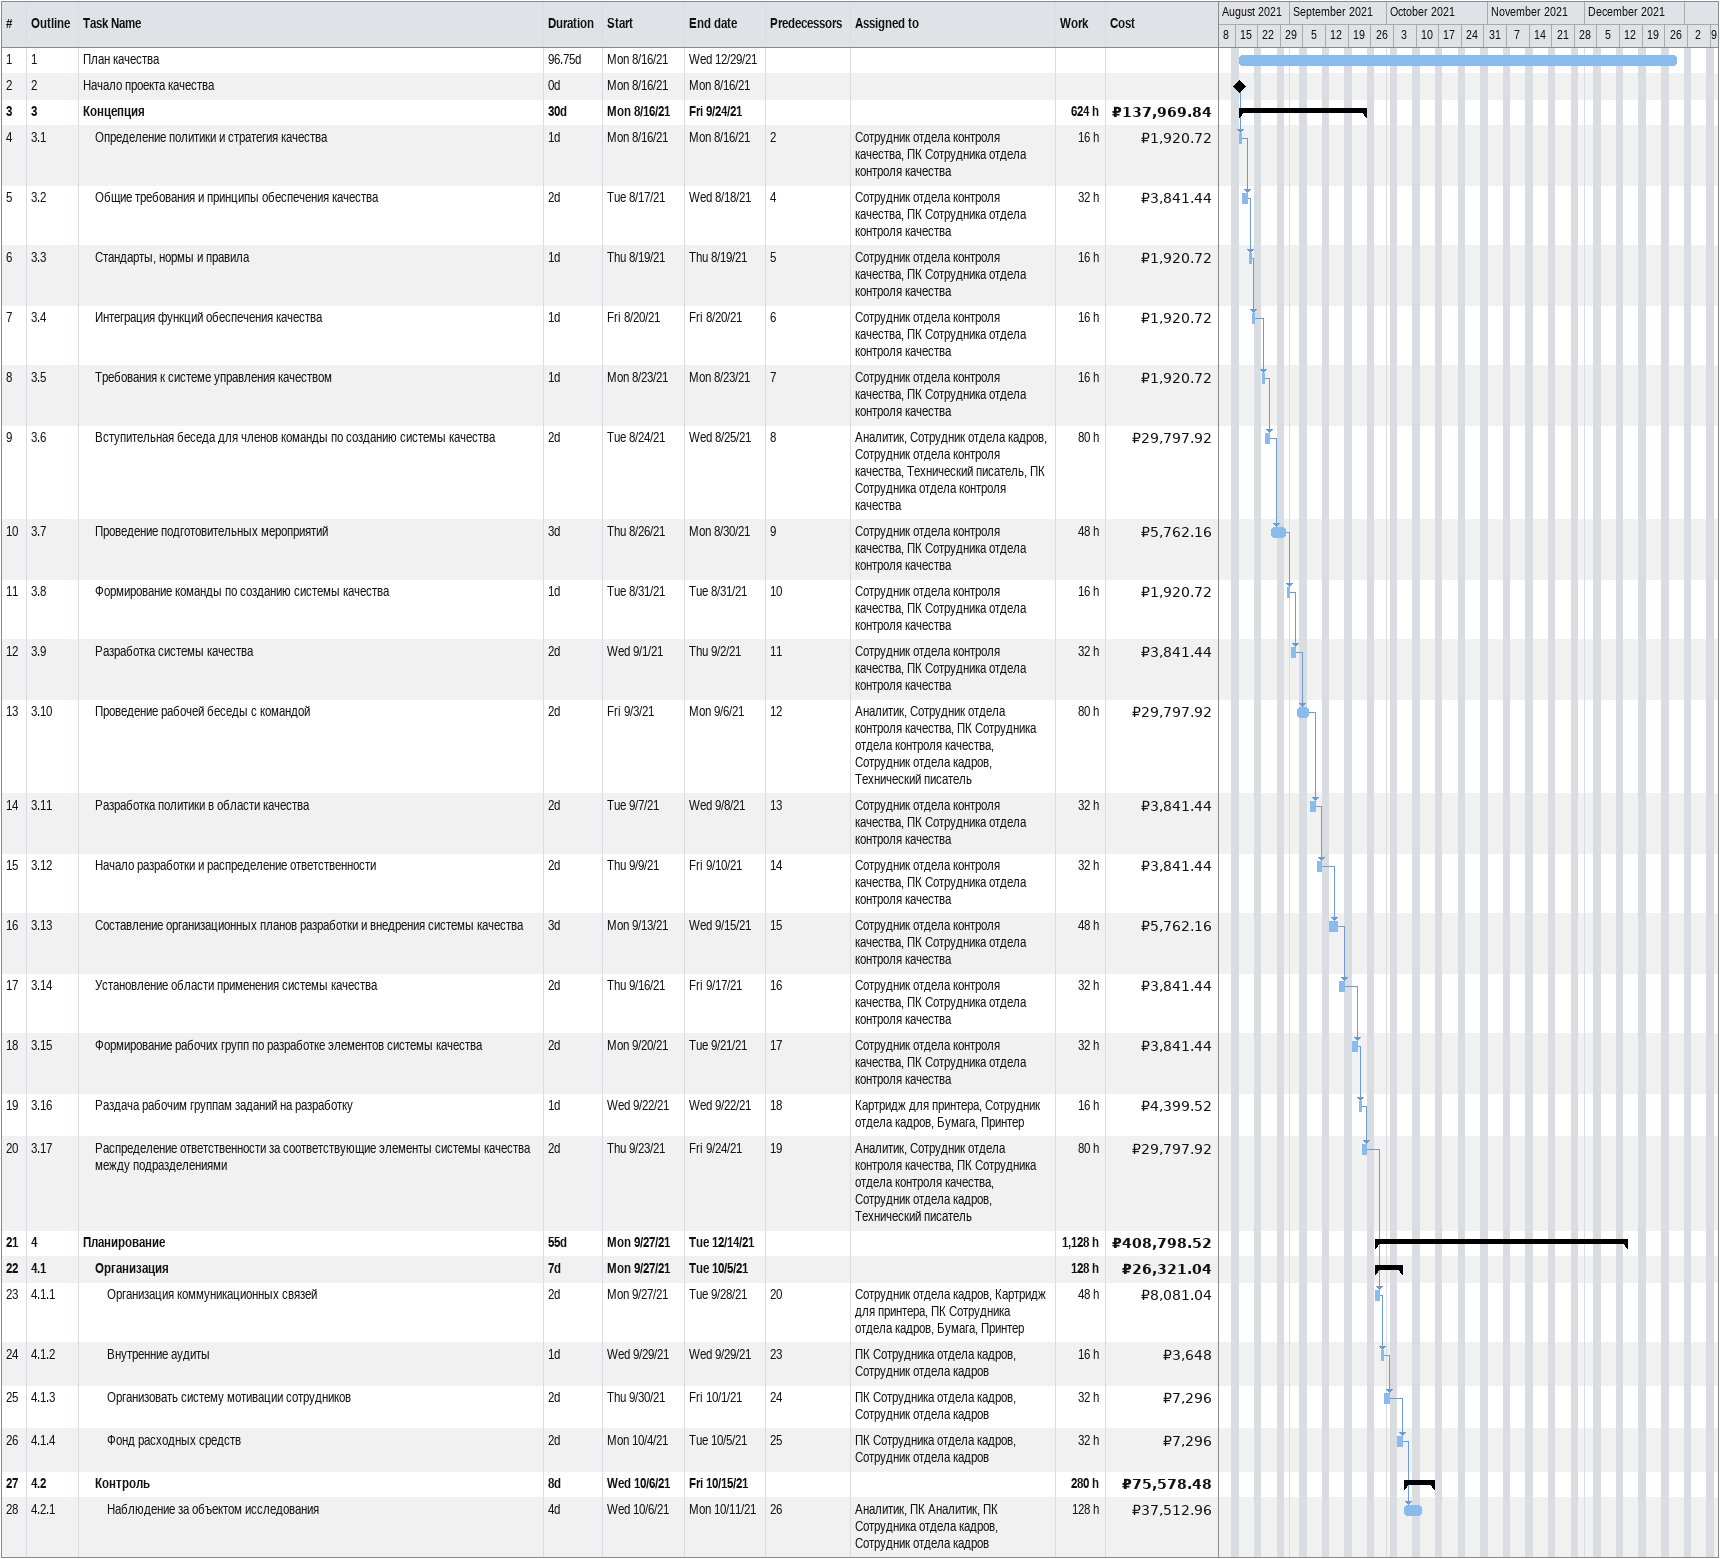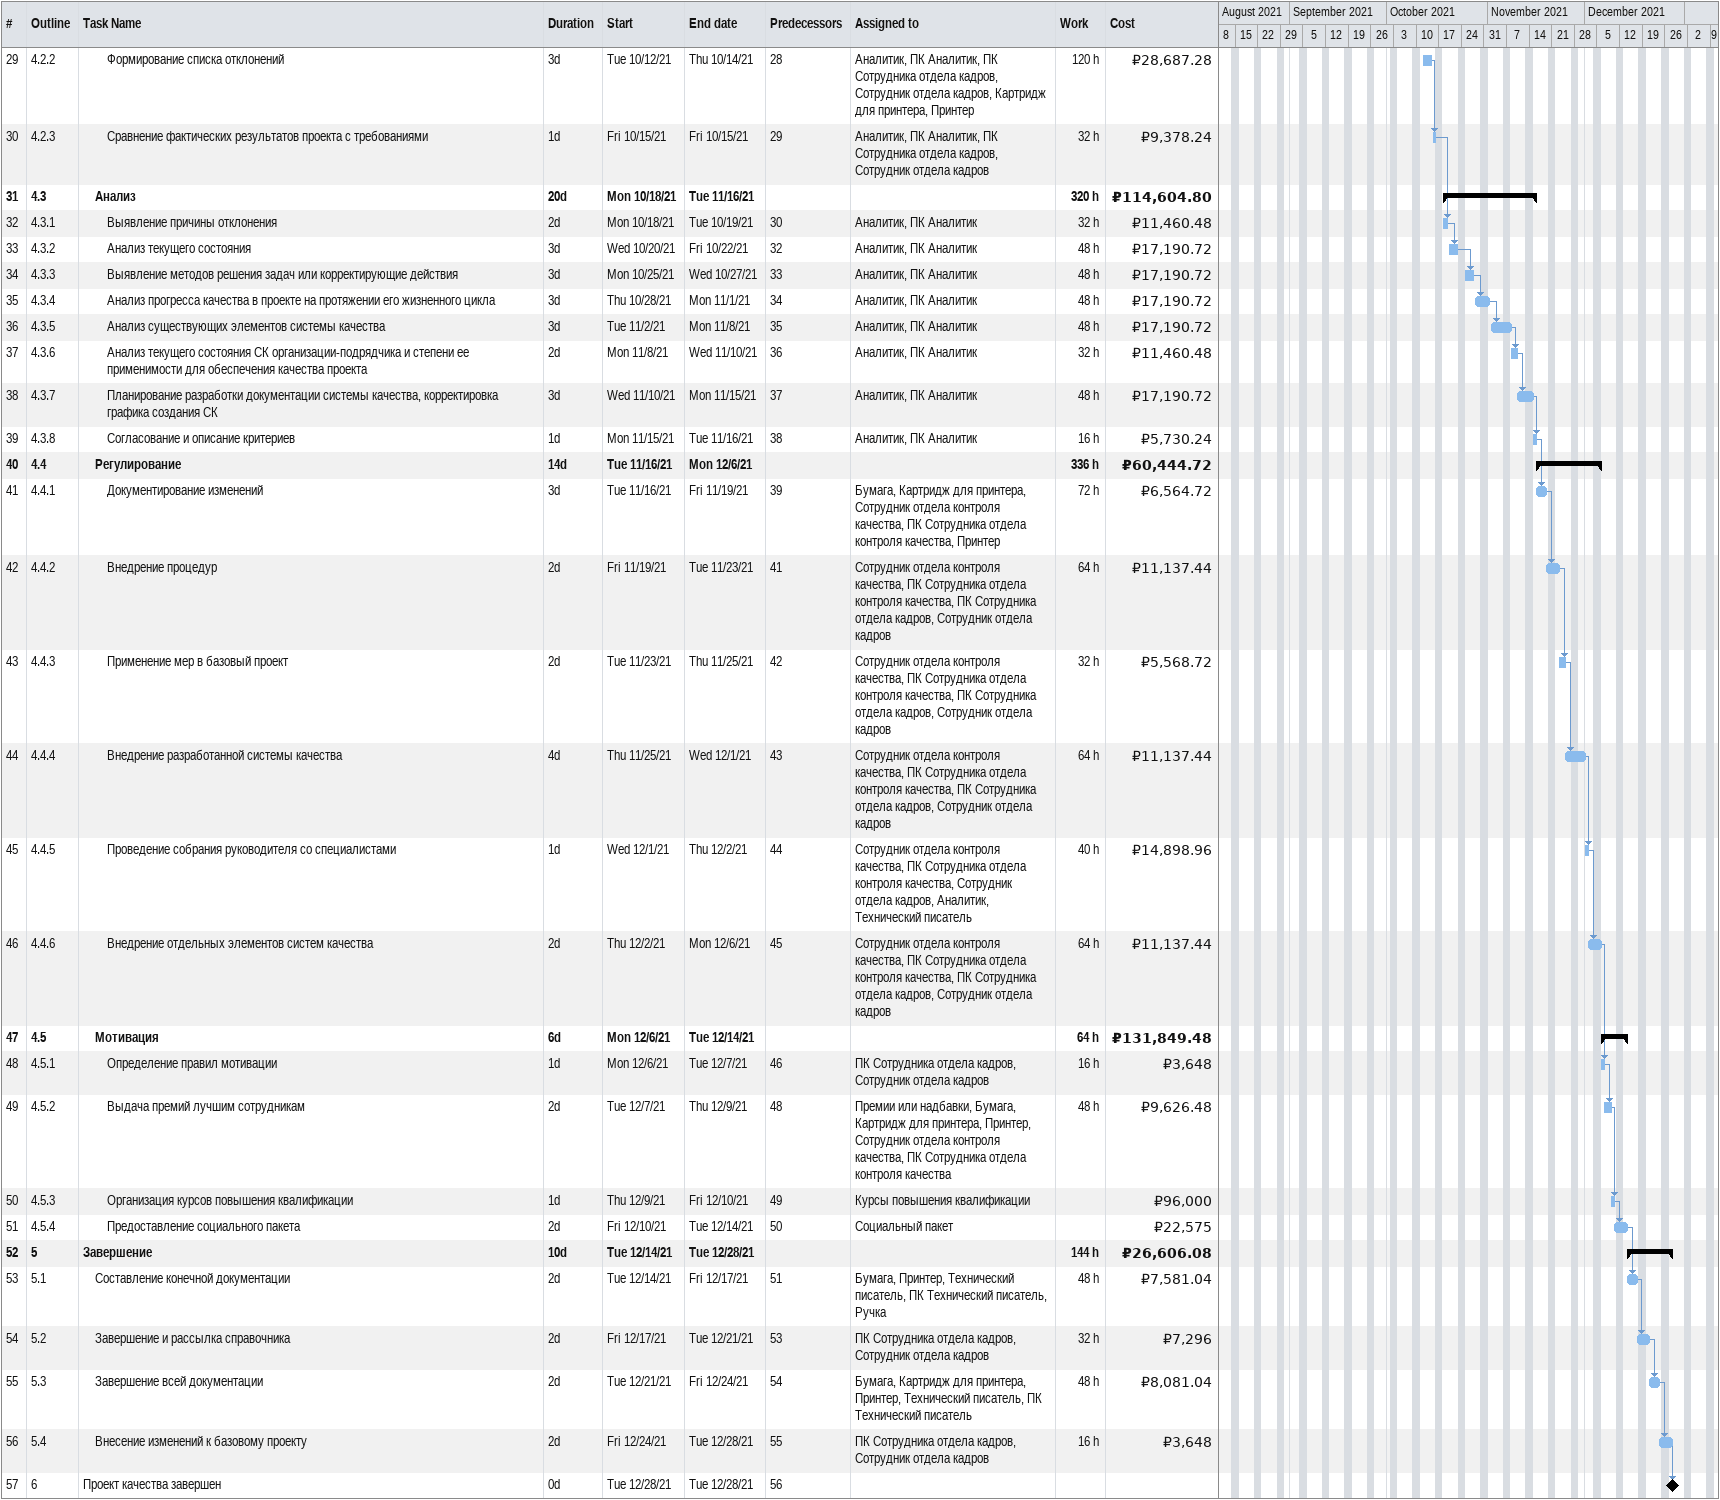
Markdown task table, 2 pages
| ID | WBS | Task | Duration | Start | Finish | Predecessors | Resources | Work (h) | Cost (₽) |
|---|---|---|---|---|---|---|---|---|---|
| 1 | 1 | План качества | 96.75d | 2021-08-16 | 2021-12-29 |  |  |  |  |
| 2 | 2 | Начало проекта качества | 0d | 2021-08-16 | 2021-08-16 |  |  |  |  |
| 3 | 3 | **Концепция** | 30d | 2021-08-16 | 2021-09-24 |  |  | 624 | 137969.84 |
| 4 | 3.1 | Определение политики и стратегия качества | 1d | 2021-08-16 | 2021-08-16 | 2 | Сотрудник отдела контроля качества, ПК Сотрудника отдела контроля качества | 16 | 1920.72 |
| 5 | 3.2 | Общие требования и принципы обеспечения качества | 2d | 2021-08-17 | 2021-08-18 | 4 | Сотрудник отдела контроля качества, ПК Сотрудника отдела контроля качества | 32 | 3841.44 |
| 6 | 3.3 | Стандарты, нормы и правила | 1d | 2021-08-19 | 2021-08-19 | 5 | Сотрудник отдела контроля качества, ПК Сотрудника отдела контроля качества | 16 | 1920.72 |
| 7 | 3.4 | Интеграция функций обеспечения качества | 1d | 2021-08-20 | 2021-08-20 | 6 | Сотрудник отдела контроля качества, ПК Сотрудника отдела контроля качества | 16 | 1920.72 |
| 8 | 3.5 | Требования к системе управления качеством | 1d | 2021-08-23 | 2021-08-23 | 7 | Сотрудник отдела контроля качества, ПК Сотрудника отдела контроля качества | 16 | 1920.72 |
| 9 | 3.6 | Вступительная беседа для членов команды по созданию системы качества | 2d | 2021-08-24 | 2021-08-25 | 8 | Аналитик, Сотрудник отдела кадров, Сотрудник отдела контроля качества, Технический писатель, ПК Сотрудника отдела контроля качества | 80 | 29797.92 |
| 10 | 3.7 | Проведение подготовительных мероприятий | 3d | 2021-08-26 | 2021-08-30 | 9 | Сотрудник отдела контроля качества, ПК Сотрудника отдела контроля качества | 48 | 5762.16 |
| 11 | 3.8 | Формирование команды по созданию системы качества | 1d | 2021-08-31 | 2021-08-31 | 10 | Сотрудник отдела контроля качества, ПК Сотрудника отдела контроля качества | 16 | 1920.72 |
| 12 | 3.9 | Разработка системы качества | 2d | 2021-09-01 | 2021-09-02 | 11 | Сотрудник отдела контроля качества, ПК Сотрудника отдела контроля качества | 32 | 3841.44 |
| 13 | 3.10 | Проведение рабочей беседы с командой | 2d | 2021-09-03 | 2021-09-06 | 12 | Аналитик, Сотрудник отдела контроля качества, ПК Сотрудника отдела контроля качества, Сотрудник отдела кадров, Технический писатель | 80 | 29797.92 |
| 14 | 3.11 | Разработка политики в области качества | 2d | 2021-09-07 | 2021-09-08 | 13 | Сотрудник отдела контроля качества, ПК Сотрудника отдела контроля качества | 32 | 3841.44 |
| 15 | 3.12 | Начало разработки и распределение ответственности | 2d | 2021-09-09 | 2021-09-10 | 14 | Сотрудник отдела контроля качества, ПК Сотрудника отдела контроля качества | 32 | 3841.44 |
| 16 | 3.13 | Составление организационных планов разработки и внедрения системы качества | 3d | 2021-09-13 | 2021-09-15 | 15 | Сотрудник отдела контроля качества, ПК Сотрудника отдела контроля качества | 48 | 5762.16 |
| 17 | 3.14 | Установление области применения системы качества | 2d | 2021-09-16 | 2021-09-17 | 16 | Сотрудник отдела контроля качества, ПК Сотрудника отдела контроля качества | 32 | 3841.44 |
| 18 | 3.15 | Формирование рабочих групп по разработке элементов системы качества | 2d | 2021-09-20 | 2021-09-21 | 17 | Сотрудник отдела контроля качества, ПК Сотрудника отдела контроля качества | 32 | 3841.44 |
| 19 | 3.16 | Раздача рабочим группам заданий на разработку | 1d | 2021-09-22 | 2021-09-22 | 18 | Картридж для принтера, Сотрудник отдела кадров, Бумага, Принтер | 16 | 4399.52 |
| 20 | 3.17 | Распределение ответственности за соответствующие элементы системы качества между подразделениями | 2d | 2021-09-23 | 2021-09-24 | 19 | Аналитик, Сотрудник отдела контроля качества, ПК Сотрудника отдела контроля качества, Сотрудник отдела кадров, Технический писатель | 80 | 29797.92 |
| 21 | 4 | **Планирование** | 55d | 2021-09-27 | 2021-12-14 |  |  | 1128 | 408798.52 |
| 22 | 4.1 | **Организация** | 7d | 2021-09-27 | 2021-10-05 |  |  | 128 | 26321.04 |
| 23 | 4.1.1 | Организация коммуникационных связей | 2d | 2021-09-27 | 2021-09-28 | 20 | Сотрудник отдела кадров, Картридж для принтера, ПК Сотрудника отдела кадров, Бумага, Принтер | 48 | 8081.04 |
| 24 | 4.1.2 | Внутренние аудиты | 1d | 2021-09-29 | 2021-09-29 | 23 | ПК Сотрудника отдела кадров, Сотрудник отдела кадров | 16 | 3648 |
| 25 | 4.1.3 | Организовать систему мотивации сотрудников | 2d | 2021-09-30 | 2021-10-01 | 24 | ПК Сотрудника отдела кадров, Сотрудник отдела кадров | 32 | 7296 |
| 26 | 4.1.4 | Фонд расходных средств | 2d | 2021-10-04 | 2021-10-05 | 25 | ПК Сотрудника отдела кадров, Сотрудник отдела кадров | 32 | 7296 |
| 27 | 4.2 | **Контроль** | 8d | 2021-10-06 | 2021-10-15 |  |  | 280 | 75578.48 |
| 28 | 4.2.1 | Наблюдение за объектом исследования | 4d | 2021-10-06 | 2021-10-11 | 26 | Аналитик, ПК Аналитик, ПК Сотрудника отдела кадров, Сотрудник отдела кадров | 128 | 37512.96 |
| 29 | 4.2.2 | Формирование списка отклонений | 3d | 2021-10-12 | 2021-10-14 | 28 | Аналитик, ПК Аналитик, ПК Сотрудника отдела кадров, Сотрудник отдела кадров, Картридж для принтера, Принтер | 120 | 28687.28 |
| 30 | 4.2.3 | Сравнение фактических результатов проекта с требованиями | 1d | 2021-10-15 | 2021-10-15 | 29 | Аналитик, ПК Аналитик, ПК Сотрудника отдела кадров, Сотрудник отдела кадров | 32 | 9378.24 |
| 31 | 4.3 | **Анализ** | 20d | 2021-10-18 | 2021-11-16 |  |  | 320 | 114604.80 |
| 32 | 4.3.1 | Выявление причины отклонения | 2d | 2021-10-18 | 2021-10-19 | 30 | Аналитик, ПК Аналитик | 32 | 11460.48 |
| 33 | 4.3.2 | Анализ текущего состояния | 3d | 2021-10-20 | 2021-10-22 | 32 | Аналитик, ПК Аналитик | 48 | 17190.72 |
| 34 | 4.3.3 | Выявление методов решения задач или корректирующие действия | 3d | 2021-10-25 | 2021-10-27 | 33 | Аналитик, ПК Аналитик | 48 | 17190.72 |
| 35 | 4.3.4 | Анализ прогресса качества в проекте на протяжении его жизненного цикла | 3d | 2021-10-28 | 2021-11-01 | 34 | Аналитик, ПК Аналитик | 48 | 17190.72 |
| 36 | 4.3.5 | Анализ существующих элементов системы качества | 3d | 2021-11-02 | 2021-11-08 | 35 | Аналитик, ПК Аналитик | 48 | 17190.72 |
| 37 | 4.3.6 | Анализ текущего состояния СК организации-подрядчика и степени ее применимости для обеспечения качества проекта | 2d | 2021-11-08 | 2021-11-10 | 36 | Аналитик, ПК Аналитик | 32 | 11460.48 |
| 38 | 4.3.7 | Планирование разработки документации системы качества, корректировка графика создания СК | 3d | 2021-11-10 | 2021-11-15 | 37 | Аналитик, ПК Аналитик | 48 | 17190.72 |
| 39 | 4.3.8 | Согласование и описание критериев | 1d | 2021-11-15 | 2021-11-16 | 38 | Аналитик, ПК Аналитик | 16 | 5730.24 |
| 40 | 4.4 | **Регулирование** | 14d | 2021-11-16 | 2021-12-06 |  |  | 336 | 60444.72 |
| 41 | 4.4.1 | Документирование изменений | 3d | 2021-11-16 | 2021-11-19 | 39 | Бумага, Картридж для принтера, Сотрудник отдела контроля качества, ПК Сотрудника отдела контроля качества, Принтер | 72 | 6564.72 |
| 42 | 4.4.2 | Внедрение процедур | 2d | 2021-11-19 | 2021-11-23 | 41 | Сотрудник отдела контроля качества, ПК Сотрудника отдела контроля качества, ПК Сотрудника отдела кадров, Сотрудник отдела кадров | 64 | 11137.44 |
| 43 | 4.4.3 | Применение мер в базовый проект | 2d | 2021-11-23 | 2021-11-25 | 42 | Сотрудник отдела контроля качества, ПК Сотрудника отдела контроля качества, ПК Сотрудника отдела кадров, Сотрудник отдела кадров | 32 | 5568.72 |
| 44 | 4.4.4 | Внедрение разработанной системы качества | 4d | 2021-11-25 | 2021-12-01 | 43 | Сотрудник отдела контроля качества, ПК Сотрудника отдела контроля качества, ПК Сотрудника отдела кадров, Сотрудник отдела кадров | 64 | 11137.44 |
| 45 | 4.4.5 | Проведение собрания руководителя со специалистами | 1d | 2021-12-01 | 2021-12-02 | 44 | Сотрудник отдела контроля качества, ПК Сотрудника отдела контроля качества, Сотрудник отдела кадров, Аналитик, Технический писатель | 40 | 14898.96 |
| 46 | 4.4.6 | Внедрение отдельных элементов систем качества | 2d | 2021-12-02 | 2021-12-06 | 45 | Сотрудник отдела контроля качества, ПК Сотрудника отдела контроля качества, ПК Сотрудника отдела кадров, Сотрудник отдела кадров | 64 | 11137.44 |
| 47 | 4.5 | **Мотивация** | 6d | 2021-12-06 | 2021-12-14 |  |  | 64 | 131849.48 |
| 48 | 4.5.1 | Определение правил мотивации | 1d | 2021-12-06 | 2021-12-07 | 46 | ПК Сотрудника отдела кадров, Сотрудник отдела кадров | 16 | 3648 |
| 49 | 4.5.2 | Выдача премий лучшим сотрудникам | 2d | 2021-12-07 | 2021-12-09 | 48 | Премии или надбавки, Бумага, Картридж для принтера, Принтер, Сотрудник отдела контроля качества, ПК Сотрудника отдела контроля качества | 48 | 9626.48 |
| 50 | 4.5.3 | Организация курсов повышения квалификации | 1d | 2021-12-09 | 2021-12-10 | 49 | Курсы повышения квалификации |  | 96000 |
| 51 | 4.5.4 | Предоставление социального пакета | 2d | 2021-12-10 | 2021-12-14 | 50 | Социальный пакет |  | 22575 |
| 52 | 5 | **Завершение** | 10d | 2021-12-14 | 2021-12-28 |  |  | 144 | 26606.08 |
| 53 | 5.1 | Составление конечной документации | 2d | 2021-12-14 | 2021-12-17 | 51 | Бумага, Принтер, Технический писатель, ПК Технический писатель, Ручка | 48 | 7581.04 |
| 54 | 5.2 | Завершение и рассылка справочника | 2d | 2021-12-17 | 2021-12-21 | 53 | ПК Сотрудника отдела кадров, Сотрудник отдела кадров | 32 | 7296 |
| 55 | 5.3 | Завершение всей документации | 2d | 2021-12-21 | 2021-12-24 | 54 | Бумага, Картридж для принтера, Принтер, Технический писатель, ПК Технический писатель | 48 | 8081.04 |
| 56 | 5.4 | Внесение изменений к базовому проекту | 2d | 2021-12-24 | 2021-12-28 | 55 | ПК Сотрудника отдела кадров, Сотрудник отдела кадров | 16 | 3648 |
| 57 | 6 | Проект качества завершен | 0d | 2021-12-28 | 2021-12-28 | 56 |  |  |  |
